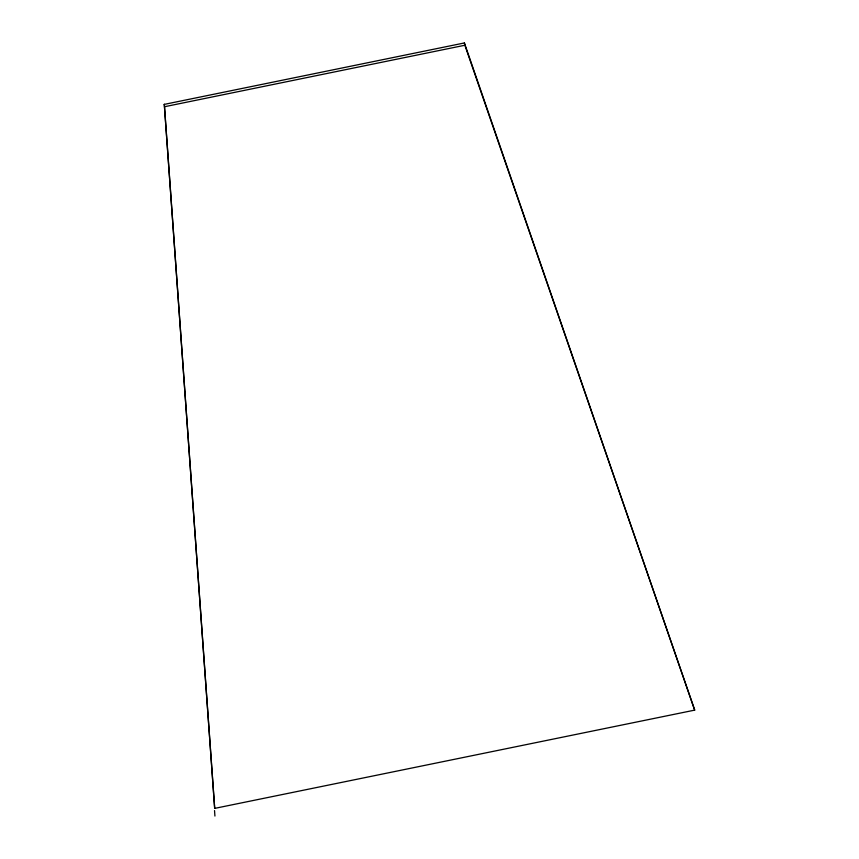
<?xml version="1.0" encoding="UTF-8"?>
<svg xmlns="http://www.w3.org/2000/svg" width="859" height="859" viewBox="0 0 859 859"><rect width="100%" height="100%" fill="white"/><g stroke="black" fill="none" stroke-linecap="round" stroke-linejoin="round"><path stroke-width="1.29" d="M164.305 104.379L464.397 42.95L694.695 710.125L214.686 808.383L164.305 104.379L214.686 808.383M164.767 106.677L464.869 45.248L694.695 710.125M464.397 42.95L464.869 45.248M214.535 810.585L214.922 816.05"/></g></svg>
